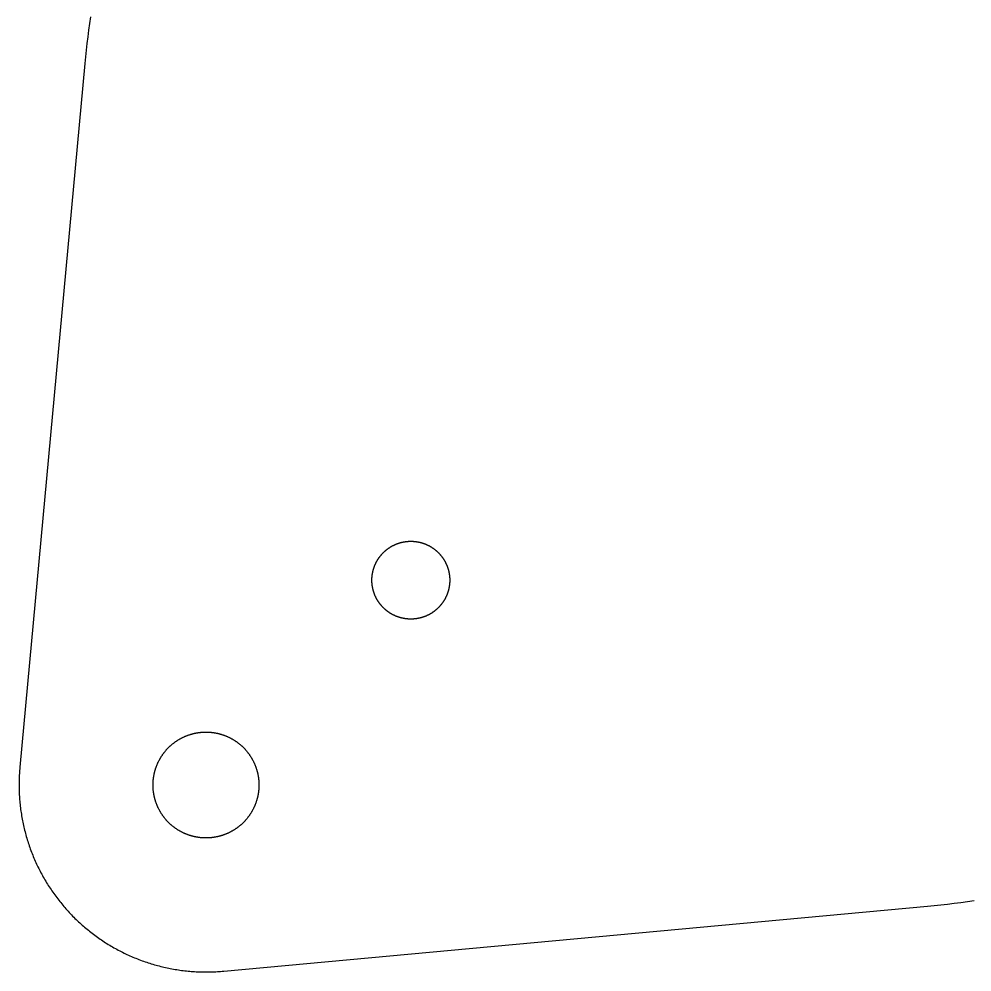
# Model space of a CAD drawing. Extents: x -67 to 86, y -67 to 86.
# Drawn here: x -67 to 9.5, y -67 to 9.5 of the extents above; entities that cross this region are included whole.
import ezdxf

# ---------------------------------------------------------------- set-up
doc = ezdxf.new("R2010")
doc.units = 0
doc.layers.get('0').update_dxf_attribs({"linetype": 'CONTINUOUS'})

msp = doc.modelspace()

# ---------------------------------------------------------------- linework, layer by layer
msp.add_lwpolyline([(-61.2367, 9.6989), (-61.319, 9.1642), (-61.3966, 8.6287), (-61.4696, 8.0926), (-61.5379, 7.5559), (-61.6015, 7.0186), (-61.6604, 6.4808), (-61.7146, 5.9424), (-66.9127, -50.5381), (-66.9247, -50.6685), (-66.9356, -50.799), (-66.9453, -50.9295), (-66.9538, -51.0602), (-66.9613, -51.1909), (-66.9675, -51.3217), (-66.9727, -51.4526), (-66.9767, -51.5835), (-66.9795, -51.7144), (-66.9813, -51.8453), (-66.9818, -51.9763), (-66.9813, -52.1072), (-66.9795, -52.2382), (-66.9767, -52.3691), (-66.9727, -52.5), (-66.9675, -52.6308), (-66.9613, -52.7616), (-66.9538, -52.8923), (-66.9453, -53.023), (-66.9356, -53.1536), (-66.9247, -53.2841), (-66.9127, -53.4145), (-66.8996, -53.5448), (-66.8854, -53.675), (-66.87, -53.805), (-66.8535, -53.9349), (-66.8358, -54.0646), (-66.817, -54.1942), (-66.7971, -54.3237), (-66.776, -54.4529), (-66.7539, -54.582), (-66.7306, -54.7108), (-66.7061, -54.8395), (-66.6806, -54.9679), (-66.6539, -55.0961), (-66.6261, -55.2241), (-66.5972, -55.3518), (-66.5672, -55.4793), (-66.5361, -55.6064), (-66.5039, -55.7334), (-66.4705, -55.86), (-66.4361, -55.9863), (-66.4005, -56.1124), (-66.3639, -56.2381), (-66.3262, -56.3635), (-66.2873, -56.4885), (-66.2474, -56.6132), (-66.2064, -56.7376), (-66.1643, -56.8616), (-66.1211, -56.9852), (-66.0769, -57.1085), (-66.0316, -57.2313), (-65.9852, -57.3538), (-65.9377, -57.4758), (-65.8892, -57.5975), (-65.8396, -57.7187), (-65.789, -57.8394), (-65.7373, -57.9597), (-65.6845, -58.0796), (-65.6307, -58.199), (-65.5759, -58.3179), (-65.5201, -58.4363), (-65.4632, -58.5543), (-65.4053, -58.6717), (-65.3463, -58.7887), (-65.2864, -58.9051), (-65.2254, -59.021), (-65.1634, -59.1363), (-65.1004, -59.2511), (-65.0364, -59.3654), (-64.9715, -59.4791), (-64.9055, -59.5922), (-64.8385, -59.7047), (-64.7706, -59.8167), (-64.7017, -59.928), (-64.6318, -60.0388), (-64.561, -60.1489), (-64.4892, -60.2584), (-64.4164, -60.3673), (-64.3427, -60.4755), (-64.2681, -60.5831), (-64.1925, -60.69), (-64.116, -60.7963), (-64.0386, -60.9019), (-63.9602, -61.0068), (-63.881, -61.1111), (-63.8008, -61.2146), (-63.7197, -61.3175), (-63.6378, -61.4196), (-63.5549, -61.521), (-63.4712, -61.6217), (-63.3866, -61.7216), (-63.3011, -61.8208), (-63.2148, -61.9193), (-63.1276, -62.017), (-63.0395, -62.1139), (-62.9506, -62.21), (-62.8609, -62.3054), (-62.7704, -62.4), (-62.679, -62.4938), (-62.5868, -62.5868), (-62.4938, -62.679), (-62.4, -62.7704), (-62.3054, -62.8609), (-62.21, -62.9506), (-62.1139, -63.0395), (-62.017, -63.1276), (-61.9193, -63.2148), (-61.8208, -63.3011), (-61.7216, -63.3866), (-61.6217, -63.4712), (-61.521, -63.5549), (-61.4196, -63.6378), (-61.3175, -63.7197), (-61.2146, -63.8008), (-61.1111, -63.881), (-61.0068, -63.9602), (-60.9019, -64.0386), (-60.7963, -64.116), (-60.69, -64.1925), (-60.5831, -64.2681), (-60.4755, -64.3427), (-60.3673, -64.4164), (-60.2584, -64.4892), (-60.1489, -64.561), (-60.0388, -64.6318), (-59.928, -64.7017), (-59.8167, -64.7706), (-59.7047, -64.8385), (-59.5922, -64.9055), (-59.4791, -64.9715), (-59.3654, -65.0364), (-59.2511, -65.1004), (-59.1363, -65.1634), (-59.021, -65.2254), (-58.9051, -65.2864), (-58.7887, -65.3463), (-58.6717, -65.4053), (-58.5543, -65.4632), (-58.4363, -65.5201), (-58.3179, -65.5759), (-58.199, -65.6307), (-58.0796, -65.6845), (-57.9597, -65.7373), (-57.8394, -65.789), (-57.7187, -65.8396), (-57.5975, -65.8892), (-57.4758, -65.9377), (-57.3538, -65.9852), (-57.2313, -66.0316), (-57.1085, -66.0769), (-56.9852, -66.1211), (-56.8616, -66.1643), (-56.7376, -66.2064), (-56.6132, -66.2474), (-56.4885, -66.2873), (-56.3635, -66.3262), (-56.2381, -66.3639), (-56.1124, -66.4005), (-55.9863, -66.4361), (-55.86, -66.4705), (-55.7334, -66.5039), (-55.6064, -66.5361), (-55.4793, -66.5672), (-55.3518, -66.5972), (-55.2241, -66.6261), (-55.0961, -66.6539), (-54.9679, -66.6806), (-54.8395, -66.7061), (-54.7108, -66.7306), (-54.582, -66.7539), (-54.4529, -66.776), (-54.3237, -66.7971), (-54.1942, -66.817), (-54.0646, -66.8358), (-53.9349, -66.8535), (-53.805, -66.87), (-53.675, -66.8854), (-53.5448, -66.8996), (-53.4145, -66.9127), (-53.2841, -66.9247), (-53.1536, -66.9356), (-53.023, -66.9453), (-52.8923, -66.9538), (-52.7616, -66.9613), (-52.6308, -66.9675), (-52.5, -66.9727), (-52.3691, -66.9767), (-52.2382, -66.9795), (-52.1072, -66.9813), (-51.9763, -66.9818), (-51.8453, -66.9813), (-51.7144, -66.9795), (-51.5835, -66.9767), (-51.4526, -66.9727), (-51.3217, -66.9675), (-51.1909, -66.9613), (-51.0602, -66.9538), (-50.9295, -66.9453), (-50.799, -66.9356), (-50.6685, -66.9247), (-50.5381, -66.9127), (5.9424, -61.7146), (6.4808, -61.6604), (7.0186, -61.6015), (7.5559, -61.5379), (8.0926, -61.4696), (8.6287, -61.3966), (9.1642, -61.319), (9.6989, -61.2367)])
for points in [[(-35.5594, -38.657), (-35.5867, -38.6566), (-35.6139, -38.656), (-35.6412, -38.6552), (-35.6684, -38.6541), (-35.6957, -38.6528), (-35.7229, -38.6513), (-35.7501, -38.6495), (-35.7773, -38.6475), (-35.8045, -38.6452), (-35.8316, -38.6427), (-35.8588, -38.64), (-35.8859, -38.637), (-35.913, -38.6338), (-35.94, -38.6304), (-35.967, -38.6267), (-35.994, -38.6228), (-36.021, -38.6186), (-36.0479, -38.6143), (-36.0748, -38.6096), (-36.1016, -38.6048), (-36.1284, -38.5997), (-36.1551, -38.5944), (-36.1818, -38.5888), (-36.2085, -38.583), (-36.2351, -38.577), (-36.2616, -38.5708), (-36.2881, -38.5643), (-36.3146, -38.5576), (-36.3409, -38.5506), (-36.3672, -38.5435), (-36.3935, -38.5361), (-36.4197, -38.5284), (-36.4458, -38.5206), (-36.4718, -38.5125), (-36.4978, -38.5042), (-36.5237, -38.4956), (-36.5495, -38.4869), (-36.5753, -38.4779), (-36.6009, -38.4687), (-36.6265, -38.4592), (-36.652, -38.4496), (-36.6774, -38.4397), (-36.7028, -38.4296), (-36.728, -38.4192), (-36.7532, -38.4087), (-36.7782, -38.3979), (-36.8032, -38.3869), (-36.828, -38.3757), (-36.8528, -38.3643), (-36.8775, -38.3527), (-36.902, -38.3408), (-36.9265, -38.3288), (-36.9508, -38.3165), (-36.9751, -38.304), (-36.9992, -38.2913), (-37.0232, -38.2784), (-37.0471, -38.2653), (-37.0709, -38.252), (-37.0946, -38.2384), (-37.1182, -38.2247), (-37.1416, -38.2108), (-37.1649, -38.1966), (-37.1881, -38.1823), (-37.2112, -38.1677), (-37.2341, -38.153), (-37.2569, -38.138), (-37.2796, -38.1229), (-37.3021, -38.1075), (-37.3245, -38.092), (-37.3468, -38.0762), (-37.3689, -38.0603), (-37.3909, -38.0442), (-37.4128, -38.0279), (-37.4345, -38.0113), (-37.4561, -37.9946), (-37.4775, -37.9778), (-37.4987, -37.9607), (-37.5199, -37.9434), (-37.5408, -37.926), (-37.5616, -37.9084), (-37.5823, -37.8906), (-37.6028, -37.8726), (-37.6231, -37.8544), (-37.6433, -37.8361), (-37.6634, -37.8176), (-37.6832, -37.7989), (-37.7029, -37.7801), (-37.7225, -37.761), (-37.7418, -37.7418), (-37.761, -37.7225), (-37.7801, -37.7029), (-37.7989, -37.6832), (-37.8176, -37.6634), (-37.8361, -37.6433), (-37.8544, -37.6231), (-37.8726, -37.6028), (-37.8906, -37.5823), (-37.9084, -37.5616), (-37.926, -37.5408), (-37.9434, -37.5199), (-37.9607, -37.4987), (-37.9778, -37.4775), (-37.9946, -37.4561), (-38.0113, -37.4345), (-38.0279, -37.4128), (-38.0442, -37.3909), (-38.0603, -37.3689), (-38.0762, -37.3468), (-38.092, -37.3245), (-38.1075, -37.3021), (-38.1229, -37.2796), (-38.138, -37.2569), (-38.153, -37.2341), (-38.1677, -37.2112), (-38.1823, -37.1881), (-38.1966, -37.1649), (-38.2108, -37.1416), (-38.2247, -37.1182), (-38.2384, -37.0946), (-38.252, -37.0709), (-38.2653, -37.0471), (-38.2784, -37.0232), (-38.2913, -36.9992), (-38.304, -36.9751), (-38.3165, -36.9508), (-38.3288, -36.9265), (-38.3408, -36.902), (-38.3527, -36.8775), (-38.3643, -36.8528), (-38.3757, -36.828), (-38.3869, -36.8032), (-38.3979, -36.7782), (-38.4087, -36.7532), (-38.4192, -36.728), (-38.4296, -36.7028), (-38.4397, -36.6774), (-38.4496, -36.652), (-38.4592, -36.6265), (-38.4687, -36.6009), (-38.4779, -36.5753), (-38.4869, -36.5495), (-38.4956, -36.5237), (-38.5042, -36.4978), (-38.5125, -36.4718), (-38.5206, -36.4458), (-38.5284, -36.4197), (-38.5361, -36.3935), (-38.5435, -36.3672), (-38.5506, -36.3409), (-38.5576, -36.3146), (-38.5643, -36.2881), (-38.5708, -36.2616), (-38.577, -36.2351), (-38.583, -36.2085), (-38.5888, -36.1818), (-38.5944, -36.1551), (-38.5997, -36.1284), (-38.6048, -36.1016), (-38.6096, -36.0748), (-38.6143, -36.0479), (-38.6186, -36.021), (-38.6228, -35.994), (-38.6267, -35.967), (-38.6304, -35.94), (-38.6338, -35.913), (-38.637, -35.8859), (-38.64, -35.8588), (-38.6427, -35.8316), (-38.6452, -35.8045), (-38.6475, -35.7773), (-38.6495, -35.7501), (-38.6513, -35.7229), (-38.6528, -35.6957), (-38.6541, -35.6684), (-38.6552, -35.6412), (-38.656, -35.6139), (-38.6566, -35.5867), (-38.657, -35.5594), (-38.6571, -35.5321), (-38.657, -35.5048), (-38.6566, -35.4776), (-38.656, -35.4503), (-38.6552, -35.4231), (-38.6541, -35.3958), (-38.6528, -35.3686), (-38.6513, -35.3413), (-38.6495, -35.3141), (-38.6475, -35.2869), (-38.6452, -35.2598), (-38.6427, -35.2326), (-38.64, -35.2055), (-38.637, -35.1784), (-38.6338, -35.1513), (-38.6304, -35.1242), (-38.6267, -35.0972), (-38.6228, -35.0702), (-38.6186, -35.0433), (-38.6143, -35.0163), (-38.6096, -34.9895), (-38.6048, -34.9626), (-38.5997, -34.9358), (-38.5944, -34.9091), (-38.5888, -34.8824), (-38.583, -34.8557), (-38.577, -34.8291), (-38.5708, -34.8026), (-38.5643, -34.7761), (-38.5576, -34.7497), (-38.5506, -34.7233), (-38.5435, -34.697), (-38.5361, -34.6707), (-38.5284, -34.6446), (-38.5206, -34.6185), (-38.5125, -34.5924), (-38.5042, -34.5664), (-38.4956, -34.5405), (-38.4869, -34.5147), (-38.4779, -34.489), (-38.4687, -34.4633), (-38.4592, -34.4377), (-38.4496, -34.4122), (-38.4397, -34.3868), (-38.4296, -34.3615), (-38.4192, -34.3362), (-38.4087, -34.3111), (-38.3979, -34.286), (-38.3869, -34.2611), (-38.3757, -34.2362), (-38.3643, -34.2114), (-38.3527, -34.1868), (-38.3408, -34.1622), (-38.3288, -34.1377), (-38.3165, -34.1134), (-38.304, -34.0892), (-38.2913, -34.065), (-38.2784, -34.041), (-38.2653, -34.0171), (-38.252, -33.9933), (-38.2384, -33.9696), (-38.2247, -33.9461), (-38.2108, -33.9226), (-38.1966, -33.8993), (-38.1823, -33.8761), (-38.1677, -33.8531), (-38.153, -33.8301), (-38.138, -33.8073), (-38.1229, -33.7846), (-38.1075, -33.7621), (-38.092, -33.7397), (-38.0762, -33.7174), (-38.0603, -33.6953), (-38.0442, -33.6733), (-38.0279, -33.6514), (-38.0113, -33.6297), (-37.9946, -33.6082), (-37.9778, -33.5868), (-37.9607, -33.5655), (-37.9434, -33.5444), (-37.926, -33.5234), (-37.9084, -33.5026), (-37.8906, -33.4819), (-37.8726, -33.4614), (-37.8544, -33.4411), (-37.8361, -33.4209), (-37.8176, -33.4009), (-37.7989, -33.381), (-37.7801, -33.3613), (-37.761, -33.3418), (-37.7418, -33.3224), (-37.7225, -33.3032), (-37.7029, -33.2842), (-37.6832, -33.2653), (-37.6634, -33.2466), (-37.6433, -33.2281), (-37.6231, -33.2098), (-37.6028, -33.1916), (-37.5823, -33.1736), (-37.5616, -33.1558), (-37.5408, -33.1382), (-37.5199, -33.1208), (-37.4987, -33.1035), (-37.4775, -33.0865), (-37.4561, -33.0696), (-37.4345, -33.0529), (-37.4128, -33.0364), (-37.3909, -33.0201), (-37.3689, -33.0039), (-37.3468, -32.988), (-37.3245, -32.9723), (-37.3021, -32.9567), (-37.2796, -32.9414), (-37.2569, -32.9262), (-37.2341, -32.9113), (-37.2112, -32.8965), (-37.1881, -32.882), (-37.1649, -32.8676), (-37.1416, -32.8535), (-37.1182, -32.8395), (-37.0946, -32.8258), (-37.0709, -32.8123), (-37.0471, -32.7989), (-37.0232, -32.7858), (-36.9992, -32.7729), (-36.9751, -32.7602), (-36.9508, -32.7477), (-36.9265, -32.7354), (-36.902, -32.7234), (-36.8775, -32.7115), (-36.8528, -32.6999), (-36.828, -32.6885), (-36.8032, -32.6773), (-36.7782, -32.6663), (-36.7532, -32.6555), (-36.728, -32.645), (-36.7028, -32.6347), (-36.6774, -32.6246), (-36.652, -32.6147), (-36.6265, -32.605), (-36.6009, -32.5956), (-36.5753, -32.5864), (-36.5495, -32.5774), (-36.5237, -32.5686), (-36.4978, -32.5601), (-36.4718, -32.5518), (-36.4458, -32.5437), (-36.4197, -32.5358), (-36.3935, -32.5282), (-36.3672, -32.5208), (-36.3409, -32.5136), (-36.3146, -32.5067), (-36.2881, -32.4999), (-36.2616, -32.4935), (-36.2351, -32.4872), (-36.2085, -32.4812), (-36.1818, -32.4754), (-36.1551, -32.4699), (-36.1284, -32.4645), (-36.1016, -32.4594), (-36.0748, -32.4546), (-36.0479, -32.45), (-36.021, -32.4456), (-35.994, -32.4414), (-35.967, -32.4375), (-35.94, -32.4339), (-35.913, -32.4304), (-35.8859, -32.4272), (-35.8588, -32.4242), (-35.8316, -32.4215), (-35.8045, -32.419), (-35.7773, -32.4167), (-35.7501, -32.4147), (-35.7229, -32.4129), (-35.6957, -32.4114), (-35.6684, -32.4101), (-35.6412, -32.409), (-35.6139, -32.4082), (-35.5867, -32.4076), (-35.5594, -32.4072), (-35.5321, -32.4071), (-35.5048, -32.4072), (-35.4776, -32.4076), (-35.4503, -32.4082), (-35.4231, -32.409), (-35.3958, -32.4101), (-35.3686, -32.4114), (-35.3413, -32.4129), (-35.3141, -32.4147), (-35.2869, -32.4167), (-35.2598, -32.419), (-35.2326, -32.4215), (-35.2055, -32.4242), (-35.1784, -32.4272), (-35.1513, -32.4304), (-35.1242, -32.4339), (-35.0972, -32.4375), (-35.0702, -32.4414), (-35.0433, -32.4456), (-35.0163, -32.45), (-34.9895, -32.4546), (-34.9626, -32.4594), (-34.9358, -32.4645), (-34.9091, -32.4699), (-34.8824, -32.4754), (-34.8557, -32.4812), (-34.8291, -32.4872), (-34.8026, -32.4935), (-34.7761, -32.4999), (-34.7497, -32.5067), (-34.7233, -32.5136), (-34.697, -32.5208), (-34.6707, -32.5282), (-34.6446, -32.5358), (-34.6185, -32.5437), (-34.5924, -32.5518), (-34.5664, -32.5601), (-34.5405, -32.5686), (-34.5147, -32.5774), (-34.489, -32.5864), (-34.4633, -32.5956), (-34.4377, -32.605), (-34.4122, -32.6147), (-34.3868, -32.6246), (-34.3615, -32.6347), (-34.3362, -32.645), (-34.3111, -32.6555), (-34.286, -32.6663), (-34.2611, -32.6773), (-34.2362, -32.6885), (-34.2114, -32.6999), (-34.1868, -32.7115), (-34.1622, -32.7234), (-34.1377, -32.7354), (-34.1134, -32.7477), (-34.0892, -32.7602), (-34.065, -32.7729), (-34.041, -32.7858), (-34.0171, -32.7989), (-33.9933, -32.8123), (-33.9696, -32.8258), (-33.9461, -32.8395), (-33.9226, -32.8535), (-33.8993, -32.8676), (-33.8761, -32.882), (-33.8531, -32.8965), (-33.8301, -32.9113), (-33.8073, -32.9262), (-33.7846, -32.9414), (-33.7621, -32.9567), (-33.7397, -32.9723), (-33.7174, -32.988), (-33.6953, -33.0039), (-33.6733, -33.0201), (-33.6514, -33.0364), (-33.6297, -33.0529), (-33.6082, -33.0696), (-33.5868, -33.0865), (-33.5655, -33.1035), (-33.5444, -33.1208), (-33.5234, -33.1382), (-33.5026, -33.1558), (-33.4819, -33.1736), (-33.4614, -33.1916), (-33.4411, -33.2098), (-33.4209, -33.2281), (-33.4009, -33.2466), (-33.381, -33.2653), (-33.3613, -33.2842), (-33.3418, -33.3032), (-33.3224, -33.3224), (-33.3032, -33.3418), (-33.2842, -33.3613), (-33.2653, -33.381), (-33.2466, -33.4009), (-33.2281, -33.4209), (-33.2098, -33.4411), (-33.1916, -33.4614), (-33.1736, -33.4819), (-33.1558, -33.5026), (-33.1382, -33.5234), (-33.1208, -33.5444), (-33.1035, -33.5655), (-33.0865, -33.5868), (-33.0696, -33.6082), (-33.0529, -33.6297), (-33.0364, -33.6514), (-33.0201, -33.6733), (-33.0039, -33.6953), (-32.988, -33.7174), (-32.9723, -33.7397), (-32.9567, -33.7621), (-32.9414, -33.7846), (-32.9262, -33.8073), (-32.9113, -33.8301), (-32.8965, -33.8531), (-32.882, -33.8761), (-32.8676, -33.8993), (-32.8535, -33.9226), (-32.8395, -33.9461), (-32.8258, -33.9696), (-32.8123, -33.9933), (-32.7989, -34.0171), (-32.7858, -34.041), (-32.7729, -34.065), (-32.7602, -34.0892), (-32.7477, -34.1134), (-32.7354, -34.1377), (-32.7234, -34.1622), (-32.7115, -34.1868), (-32.6999, -34.2114), (-32.6885, -34.2362), (-32.6773, -34.2611), (-32.6663, -34.286), (-32.6555, -34.3111), (-32.645, -34.3362), (-32.6347, -34.3615), (-32.6246, -34.3868), (-32.6147, -34.4122), (-32.605, -34.4377), (-32.5956, -34.4633), (-32.5864, -34.489), (-32.5774, -34.5147), (-32.5686, -34.5405), (-32.5601, -34.5664), (-32.5518, -34.5924), (-32.5437, -34.6185), (-32.5358, -34.6446), (-32.5282, -34.6707), (-32.5208, -34.697), (-32.5136, -34.7233), (-32.5067, -34.7497), (-32.4999, -34.7761), (-32.4935, -34.8026), (-32.4872, -34.8291), (-32.4812, -34.8557), (-32.4754, -34.8824), (-32.4699, -34.9091), (-32.4645, -34.9358), (-32.4594, -34.9626), (-32.4546, -34.9895), (-32.45, -35.0163), (-32.4456, -35.0433), (-32.4414, -35.0702), (-32.4375, -35.0972), (-32.4339, -35.1242), (-32.4304, -35.1513), (-32.4272, -35.1784), (-32.4242, -35.2055), (-32.4215, -35.2326), (-32.419, -35.2598), (-32.4167, -35.2869), (-32.4147, -35.3141), (-32.4129, -35.3413), (-32.4114, -35.3686), (-32.4101, -35.3958), (-32.409, -35.4231), (-32.4082, -35.4503), (-32.4076, -35.4776), (-32.4072, -35.5048), (-32.4071, -35.5321), (-32.4072, -35.5594), (-32.4076, -35.5867), (-32.4082, -35.6139), (-32.409, -35.6412), (-32.4101, -35.6684), (-32.4114, -35.6957), (-32.4129, -35.7229), (-32.4147, -35.7501), (-32.4167, -35.7773), (-32.419, -35.8045), (-32.4215, -35.8316), (-32.4242, -35.8588), (-32.4272, -35.8859), (-32.4304, -35.913), (-32.4339, -35.94), (-32.4375, -35.967), (-32.4414, -35.994), (-32.4456, -36.021), (-32.45, -36.0479), (-32.4546, -36.0748), (-32.4594, -36.1016), (-32.4645, -36.1284), (-32.4699, -36.1551), (-32.4754, -36.1818), (-32.4812, -36.2085), (-32.4872, -36.2351), (-32.4935, -36.2616), (-32.4999, -36.2881), (-32.5067, -36.3146), (-32.5136, -36.3409), (-32.5208, -36.3672), (-32.5282, -36.3935), (-32.5358, -36.4197), (-32.5437, -36.4458), (-32.5518, -36.4718), (-32.5601, -36.4978), (-32.5686, -36.5237), (-32.5774, -36.5495), (-32.5864, -36.5753), (-32.5956, -36.6009), (-32.605, -36.6265), (-32.6147, -36.652), (-32.6246, -36.6774), (-32.6347, -36.7028), (-32.645, -36.728), (-32.6555, -36.7532), (-32.6663, -36.7782), (-32.6773, -36.8032), (-32.6885, -36.828), (-32.6999, -36.8528), (-32.7115, -36.8775), (-32.7234, -36.902), (-32.7354, -36.9265), (-32.7477, -36.9508), (-32.7602, -36.9751), (-32.7729, -36.9992), (-32.7858, -37.0232), (-32.7989, -37.0471), (-32.8123, -37.0709), (-32.8258, -37.0946), (-32.8395, -37.1182), (-32.8535, -37.1416), (-32.8676, -37.1649), (-32.882, -37.1881), (-32.8965, -37.2112), (-32.9113, -37.2341), (-32.9262, -37.2569), (-32.9414, -37.2796), (-32.9567, -37.3021), (-32.9723, -37.3245), (-32.988, -37.3468), (-33.0039, -37.3689), (-33.0201, -37.3909), (-33.0364, -37.4128), (-33.0529, -37.4345), (-33.0696, -37.4561), (-33.0865, -37.4775), (-33.1035, -37.4987), (-33.1208, -37.5199), (-33.1382, -37.5408), (-33.1558, -37.5616), (-33.1736, -37.5823), (-33.1916, -37.6028), (-33.2098, -37.6231), (-33.2281, -37.6433), (-33.2466, -37.6634), (-33.2653, -37.6832), (-33.2842, -37.7029), (-33.3032, -37.7225), (-33.3224, -37.7418), (-33.3418, -37.761), (-33.3613, -37.7801), (-33.381, -37.7989), (-33.4009, -37.8176), (-33.4209, -37.8361), (-33.4411, -37.8544), (-33.4614, -37.8726), (-33.4819, -37.8906), (-33.5026, -37.9084), (-33.5234, -37.926), (-33.5444, -37.9434), (-33.5655, -37.9607), (-33.5868, -37.9778), (-33.6082, -37.9946), (-33.6297, -38.0113), (-33.6514, -38.0279), (-33.6733, -38.0442), (-33.6953, -38.0603), (-33.7174, -38.0762), (-33.7397, -38.092), (-33.7621, -38.1075), (-33.7846, -38.1229), (-33.8073, -38.138), (-33.8301, -38.153), (-33.8531, -38.1677), (-33.8761, -38.1823), (-33.8993, -38.1966), (-33.9226, -38.2108), (-33.9461, -38.2247), (-33.9696, -38.2384), (-33.9933, -38.252), (-34.0171, -38.2653), (-34.041, -38.2784), (-34.065, -38.2913), (-34.0892, -38.304), (-34.1134, -38.3165), (-34.1377, -38.3288), (-34.1622, -38.3408), (-34.1868, -38.3527), (-34.2114, -38.3643), (-34.2362, -38.3757), (-34.2611, -38.3869), (-34.286, -38.3979), (-34.3111, -38.4087), (-34.3362, -38.4192), (-34.3615, -38.4296), (-34.3868, -38.4397), (-34.4122, -38.4496), (-34.4377, -38.4592), (-34.4633, -38.4687), (-34.489, -38.4779), (-34.5147, -38.4869), (-34.5405, -38.4956), (-34.5664, -38.5042), (-34.5924, -38.5125), (-34.6185, -38.5206), (-34.6446, -38.5284), (-34.6707, -38.5361), (-34.697, -38.5435), (-34.7233, -38.5506), (-34.7497, -38.5576), (-34.7761, -38.5643), (-34.8026, -38.5708), (-34.8291, -38.577), (-34.8557, -38.583), (-34.8824, -38.5888), (-34.9091, -38.5944), (-34.9358, -38.5997), (-34.9626, -38.6048), (-34.9895, -38.6096), (-35.0163, -38.6143), (-35.0433, -38.6186), (-35.0702, -38.6228), (-35.0972, -38.6267), (-35.1242, -38.6304), (-35.1513, -38.6338), (-35.1784, -38.637), (-35.2055, -38.64), (-35.2326, -38.6427), (-35.2598, -38.6452), (-35.2869, -38.6475), (-35.3141, -38.6495), (-35.3413, -38.6513), (-35.3686, -38.6528), (-35.3958, -38.6541), (-35.4231, -38.6552), (-35.4503, -38.656), (-35.4776, -38.6566), (-35.5048, -38.657), (-35.5321, -38.6571)], [(-52.0134, -56.2261), (-52.0504, -56.2256), (-52.0875, -56.2248), (-52.1246, -56.2237), (-52.1617, -56.2222), (-52.1987, -56.2205), (-52.2357, -56.2183), (-52.2727, -56.2159), (-52.3097, -56.2132), (-52.3467, -56.2101), (-52.3836, -56.2067), (-52.4205, -56.203), (-52.4574, -56.199), (-52.4942, -56.1946), (-52.531, -56.1899), (-52.5678, -56.1849), (-52.6045, -56.1796), (-52.6411, -56.174), (-52.6777, -56.168), (-52.7143, -56.1617), (-52.7508, -56.1551), (-52.7872, -56.1482), (-52.8236, -56.141), (-52.8599, -56.1334), (-52.8961, -56.1255), (-52.9323, -56.1173), (-52.9684, -56.1088), (-53.0044, -56.1), (-53.0404, -56.0909), (-53.0763, -56.0815), (-53.112, -56.0717), (-53.1477, -56.0616), (-53.1833, -56.0513), (-53.2189, -56.0406), (-53.2543, -56.0296), (-53.2896, -56.0183), (-53.3248, -56.0067), (-53.3599, -55.9947), (-53.395, -55.9825), (-53.4299, -55.97), (-53.4647, -55.9571), (-53.4993, -55.944), (-53.5339, -55.9306), (-53.5684, -55.9168), (-53.6027, -55.9028), (-53.6369, -55.8884), (-53.671, -55.8738), (-53.7049, -55.8588), (-53.7387, -55.8436), (-53.7724, -55.8281), (-53.8059, -55.8123), (-53.8394, -55.7962), (-53.8726, -55.7797), (-53.9057, -55.7631), (-53.9387, -55.7461), (-53.9715, -55.7288), (-54.0042, -55.7112), (-54.0367, -55.6934), (-54.0691, -55.6753), (-54.1013, -55.6569), (-54.1333, -55.6382), (-54.1652, -55.6192), (-54.1969, -55.6), (-54.2284, -55.5805), (-54.2598, -55.5607), (-54.291, -55.5406), (-54.322, -55.5203), (-54.3528, -55.4997), (-54.3835, -55.4788), (-54.414, -55.4577), (-54.4443, -55.4363), (-54.4744, -55.4146), (-54.5043, -55.3927), (-54.534, -55.3705), (-54.5635, -55.348), (-54.5928, -55.3253), (-54.622, -55.3024), (-54.6509, -55.2791), (-54.6796, -55.2557), (-54.7081, -55.232), (-54.7364, -55.208), (-54.7645, -55.1838), (-54.7924, -55.1593), (-54.8201, -55.1346), (-54.8475, -55.1097), (-54.8748, -55.0845), (-54.9018, -55.0591), (-54.9286, -55.0335), (-54.9551, -55.0076), (-54.9815, -54.9815), (-55.0076, -54.9551), (-55.0335, -54.9286), (-55.0591, -54.9018), (-55.0845, -54.8748), (-55.1097, -54.8475), (-55.1346, -54.8201), (-55.1593, -54.7924), (-55.1838, -54.7645), (-55.208, -54.7364), (-55.232, -54.7081), (-55.2557, -54.6796), (-55.2791, -54.6509), (-55.3024, -54.622), (-55.3253, -54.5928), (-55.348, -54.5635), (-55.3705, -54.534), (-55.3927, -54.5043), (-55.4146, -54.4744), (-55.4363, -54.4443), (-55.4577, -54.414), (-55.4788, -54.3835), (-55.4997, -54.3528), (-55.5203, -54.322), (-55.5406, -54.291), (-55.5607, -54.2598), (-55.5805, -54.2284), (-55.6, -54.1969), (-55.6192, -54.1652), (-55.6382, -54.1333), (-55.6569, -54.1013), (-55.6753, -54.0691), (-55.6934, -54.0367), (-55.7112, -54.0042), (-55.7288, -53.9715), (-55.7461, -53.9387), (-55.7631, -53.9057), (-55.7797, -53.8726), (-55.7962, -53.8394), (-55.8123, -53.8059), (-55.8281, -53.7724), (-55.8436, -53.7387), (-55.8588, -53.7049), (-55.8738, -53.671), (-55.8884, -53.6369), (-55.9028, -53.6027), (-55.9168, -53.5684), (-55.9306, -53.5339), (-55.944, -53.4993), (-55.9571, -53.4647), (-55.97, -53.4299), (-55.9825, -53.395), (-55.9947, -53.3599), (-56.0067, -53.3248), (-56.0183, -53.2896), (-56.0296, -53.2543), (-56.0406, -53.2189), (-56.0513, -53.1833), (-56.0616, -53.1477), (-56.0717, -53.112), (-56.0815, -53.0763), (-56.0909, -53.0404), (-56.1, -53.0044), (-56.1088, -52.9684), (-56.1173, -52.9323), (-56.1255, -52.8961), (-56.1334, -52.8599), (-56.141, -52.8236), (-56.1482, -52.7872), (-56.1551, -52.7508), (-56.1617, -52.7143), (-56.168, -52.6777), (-56.174, -52.6411), (-56.1796, -52.6045), (-56.1849, -52.5678), (-56.1899, -52.531), (-56.1946, -52.4942), (-56.199, -52.4574), (-56.203, -52.4205), (-56.2067, -52.3836), (-56.2101, -52.3467), (-56.2132, -52.3097), (-56.2159, -52.2727), (-56.2183, -52.2357), (-56.2205, -52.1987), (-56.2222, -52.1617), (-56.2237, -52.1246), (-56.2248, -52.0875), (-56.2256, -52.0504), (-56.2261, -52.0134), (-56.2263, -51.9763), (-56.2261, -51.9392), (-56.2256, -51.9021), (-56.2248, -51.865), (-56.2237, -51.828), (-56.2222, -51.7909), (-56.2205, -51.7538), (-56.2183, -51.7168), (-56.2159, -51.6798), (-56.2132, -51.6428), (-56.2101, -51.6059), (-56.2067, -51.5689), (-56.203, -51.532), (-56.199, -51.4952), (-56.1946, -51.4583), (-56.1899, -51.4215), (-56.1849, -51.3848), (-56.1796, -51.3481), (-56.174, -51.3114), (-56.168, -51.2748), (-56.1617, -51.2383), (-56.1551, -51.2018), (-56.1482, -51.1653), (-56.141, -51.129), (-56.1334, -51.0927), (-56.1255, -51.0564), (-56.1173, -51.0202), (-56.1088, -50.9841), (-56.1, -50.9481), (-56.0909, -50.9122), (-56.0815, -50.8763), (-56.0717, -50.8405), (-56.0616, -50.8048), (-56.0513, -50.7692), (-56.0406, -50.7337), (-56.0296, -50.6983), (-56.0183, -50.663), (-56.0067, -50.6277), (-55.9947, -50.5926), (-55.9825, -50.5576), (-55.97, -50.5227), (-55.9571, -50.4879), (-55.944, -50.4532), (-55.9306, -50.4186), (-55.9168, -50.3842), (-55.9028, -50.3499), (-55.8884, -50.3157), (-55.8738, -50.2816), (-55.8588, -50.2476), (-55.8436, -50.2138), (-55.8281, -50.1801), (-55.8123, -50.1466), (-55.7962, -50.1132), (-55.7797, -50.0799), (-55.7631, -50.0468), (-55.7461, -50.0138), (-55.7288, -49.981), (-55.7112, -49.9484), (-55.6934, -49.9158), (-55.6753, -49.8835), (-55.6569, -49.8513), (-55.6382, -49.8192), (-55.6192, -49.7874), (-55.6, -49.7557), (-55.5805, -49.7241), (-55.5607, -49.6928), (-55.5406, -49.6616), (-55.5203, -49.6305), (-55.4997, -49.5997), (-55.4788, -49.569), (-55.4577, -49.5386), (-55.4363, -49.5083), (-55.4146, -49.4782), (-55.3927, -49.4483), (-55.3705, -49.4186), (-55.348, -49.389), (-55.3253, -49.3597), (-55.3024, -49.3306), (-55.2791, -49.3017), (-55.2557, -49.2729), (-55.232, -49.2444), (-55.208, -49.2161), (-55.1838, -49.188), (-55.1593, -49.1601), (-55.1346, -49.1325), (-55.1097, -49.105), (-55.0845, -49.0778), (-55.0591, -49.0508), (-55.0335, -49.024), (-55.0076, -48.9974), (-54.9815, -48.9711), (-54.9551, -48.945), (-54.9286, -48.9191), (-54.9018, -48.8934), (-54.8748, -48.868), (-54.8475, -48.8428), (-54.8201, -48.8179), (-54.7924, -48.7932), (-54.7645, -48.7688), (-54.7364, -48.7445), (-54.7081, -48.7206), (-54.6796, -48.6969), (-54.6509, -48.6734), (-54.622, -48.6502), (-54.5928, -48.6272), (-54.5635, -48.6045), (-54.534, -48.5821), (-54.5043, -48.5599), (-54.4744, -48.538), (-54.4443, -48.5163), (-54.414, -48.4949), (-54.3835, -48.4737), (-54.3528, -48.4529), (-54.322, -48.4323), (-54.291, -48.4119), (-54.2598, -48.3919), (-54.2284, -48.3721), (-54.1969, -48.3526), (-54.1652, -48.3333), (-54.1333, -48.3144), (-54.1013, -48.2957), (-54.0691, -48.2773), (-54.0367, -48.2591), (-54.0042, -48.2413), (-53.9715, -48.2237), (-53.9387, -48.2065), (-53.9057, -48.1895), (-53.8726, -48.1728), (-53.8394, -48.1564), (-53.8059, -48.1403), (-53.7724, -48.1245), (-53.7387, -48.1089), (-53.7049, -48.0937), (-53.671, -48.0788), (-53.6369, -48.0641), (-53.6027, -48.0498), (-53.5684, -48.0357), (-53.5339, -48.022), (-53.4993, -48.0086), (-53.4647, -47.9954), (-53.4299, -47.9826), (-53.395, -47.97), (-53.3599, -47.9578), (-53.3248, -47.9459), (-53.2896, -47.9343), (-53.2543, -47.923), (-53.2189, -47.912), (-53.1833, -47.9013), (-53.1477, -47.8909), (-53.112, -47.8808), (-53.0763, -47.8711), (-53.0404, -47.8616), (-53.0044, -47.8525), (-52.9684, -47.8437), (-52.9323, -47.8352), (-52.8961, -47.827), (-52.8599, -47.8191), (-52.8236, -47.8116), (-52.7872, -47.8044), (-52.7508, -47.7974), (-52.7143, -47.7908), (-52.6777, -47.7846), (-52.6411, -47.7786), (-52.6045, -47.773), (-52.5678, -47.7676), (-52.531, -47.7626), (-52.4942, -47.758), (-52.4574, -47.7536), (-52.4205, -47.7496), (-52.3836, -47.7458), (-52.3467, -47.7424), (-52.3097, -47.7394), (-52.2727, -47.7366), (-52.2357, -47.7342), (-52.1987, -47.7321), (-52.1617, -47.7303), (-52.1246, -47.7289), (-52.0875, -47.7277), (-52.0504, -47.7269), (-52.0134, -47.7264), (-51.9763, -47.7263), (-51.9392, -47.7264), (-51.9021, -47.7269), (-51.865, -47.7277), (-51.828, -47.7289), (-51.7909, -47.7303), (-51.7538, -47.7321), (-51.7168, -47.7342), (-51.6798, -47.7366), (-51.6428, -47.7394), (-51.6059, -47.7424), (-51.5689, -47.7458), (-51.532, -47.7496), (-51.4952, -47.7536), (-51.4583, -47.758), (-51.4215, -47.7626), (-51.3848, -47.7676), (-51.3481, -47.773), (-51.3114, -47.7786), (-51.2748, -47.7846), (-51.2383, -47.7908), (-51.2018, -47.7974), (-51.1653, -47.8044), (-51.129, -47.8116), (-51.0927, -47.8191), (-51.0564, -47.827), (-51.0202, -47.8352), (-50.9841, -47.8437), (-50.9481, -47.8525), (-50.9122, -47.8616), (-50.8763, -47.8711), (-50.8405, -47.8808), (-50.8048, -47.8909), (-50.7692, -47.9013), (-50.7337, -47.912), (-50.6983, -47.923), (-50.663, -47.9343), (-50.6277, -47.9459), (-50.5926, -47.9578), (-50.5576, -47.97), (-50.5227, -47.9826), (-50.4879, -47.9954), (-50.4532, -48.0086), (-50.4186, -48.022), (-50.3842, -48.0357), (-50.3499, -48.0498), (-50.3157, -48.0641), (-50.2816, -48.0788), (-50.2476, -48.0937), (-50.2138, -48.1089), (-50.1801, -48.1245), (-50.1466, -48.1403), (-50.1132, -48.1564), (-50.0799, -48.1728), (-50.0468, -48.1895), (-50.0138, -48.2065), (-49.981, -48.2237), (-49.9484, -48.2413), (-49.9158, -48.2591), (-49.8835, -48.2773), (-49.8513, -48.2957), (-49.8192, -48.3144), (-49.7874, -48.3333), (-49.7557, -48.3526), (-49.7241, -48.3721), (-49.6928, -48.3919), (-49.6616, -48.4119), (-49.6305, -48.4323), (-49.5997, -48.4529), (-49.569, -48.4737), (-49.5386, -48.4949), (-49.5083, -48.5163), (-49.4782, -48.538), (-49.4483, -48.5599), (-49.4186, -48.5821), (-49.389, -48.6045), (-49.3597, -48.6272), (-49.3306, -48.6502), (-49.3017, -48.6734), (-49.2729, -48.6969), (-49.2444, -48.7206), (-49.2161, -48.7445), (-49.188, -48.7688), (-49.1601, -48.7932), (-49.1325, -48.8179), (-49.105, -48.8428), (-49.0778, -48.868), (-49.0508, -48.8934), (-49.024, -48.9191), (-48.9974, -48.945), (-48.9711, -48.9711), (-48.945, -48.9974), (-48.9191, -49.024), (-48.8934, -49.0508), (-48.868, -49.0778), (-48.8428, -49.105), (-48.8179, -49.1325), (-48.7932, -49.1601), (-48.7688, -49.188), (-48.7445, -49.2161), (-48.7206, -49.2444), (-48.6969, -49.2729), (-48.6734, -49.3017), (-48.6502, -49.3306), (-48.6272, -49.3597), (-48.6045, -49.389), (-48.5821, -49.4186), (-48.5599, -49.4483), (-48.538, -49.4782), (-48.5163, -49.5083), (-48.4949, -49.5386), (-48.4737, -49.569), (-48.4529, -49.5997), (-48.4323, -49.6305), (-48.4119, -49.6616), (-48.3919, -49.6928), (-48.3721, -49.7241), (-48.3526, -49.7557), (-48.3333, -49.7874), (-48.3144, -49.8192), (-48.2957, -49.8513), (-48.2773, -49.8835), (-48.2591, -49.9158), (-48.2413, -49.9484), (-48.2237, -49.981), (-48.2065, -50.0138), (-48.1895, -50.0468), (-48.1728, -50.0799), (-48.1564, -50.1132), (-48.1403, -50.1466), (-48.1245, -50.1801), (-48.1089, -50.2138), (-48.0937, -50.2476), (-48.0788, -50.2816), (-48.0641, -50.3157), (-48.0498, -50.3499), (-48.0357, -50.3842), (-48.022, -50.4186), (-48.0086, -50.4532), (-47.9954, -50.4879), (-47.9826, -50.5227), (-47.97, -50.5576), (-47.9578, -50.5926), (-47.9459, -50.6277), (-47.9343, -50.663), (-47.923, -50.6983), (-47.912, -50.7337), (-47.9013, -50.7692), (-47.8909, -50.8048), (-47.8808, -50.8405), (-47.8711, -50.8763), (-47.8616, -50.9122), (-47.8525, -50.9481), (-47.8437, -50.9841), (-47.8352, -51.0202), (-47.827, -51.0564), (-47.8191, -51.0927), (-47.8116, -51.129), (-47.8044, -51.1653), (-47.7974, -51.2018), (-47.7908, -51.2383), (-47.7846, -51.2748), (-47.7786, -51.3114), (-47.773, -51.3481), (-47.7676, -51.3848), (-47.7626, -51.4215), (-47.758, -51.4583), (-47.7536, -51.4952), (-47.7496, -51.532), (-47.7458, -51.5689), (-47.7424, -51.6059), (-47.7394, -51.6428), (-47.7366, -51.6798), (-47.7342, -51.7168), (-47.7321, -51.7538), (-47.7303, -51.7909), (-47.7289, -51.828), (-47.7277, -51.865), (-47.7269, -51.9021), (-47.7264, -51.9392), (-47.7263, -51.9763), (-47.7264, -52.0134), (-47.7269, -52.0504), (-47.7277, -52.0875), (-47.7289, -52.1246), (-47.7303, -52.1617), (-47.7321, -52.1987), (-47.7342, -52.2357), (-47.7366, -52.2727), (-47.7394, -52.3097), (-47.7424, -52.3467), (-47.7458, -52.3836), (-47.7496, -52.4205), (-47.7536, -52.4574), (-47.758, -52.4942), (-47.7626, -52.531), (-47.7676, -52.5678), (-47.773, -52.6045), (-47.7786, -52.6411), (-47.7846, -52.6777), (-47.7908, -52.7143), (-47.7974, -52.7508), (-47.8044, -52.7872), (-47.8116, -52.8236), (-47.8191, -52.8599), (-47.827, -52.8961), (-47.8352, -52.9323), (-47.8437, -52.9684), (-47.8525, -53.0044), (-47.8616, -53.0404), (-47.8711, -53.0763), (-47.8808, -53.112), (-47.8909, -53.1477), (-47.9013, -53.1833), (-47.912, -53.2189), (-47.923, -53.2543), (-47.9343, -53.2896), (-47.9459, -53.3248), (-47.9578, -53.3599), (-47.97, -53.395), (-47.9826, -53.4299), (-47.9954, -53.4647), (-48.0086, -53.4993), (-48.022, -53.5339), (-48.0357, -53.5684), (-48.0498, -53.6027), (-48.0641, -53.6369), (-48.0788, -53.671), (-48.0937, -53.7049), (-48.1089, -53.7387), (-48.1245, -53.7724), (-48.1403, -53.8059), (-48.1564, -53.8394), (-48.1728, -53.8726), (-48.1895, -53.9057), (-48.2065, -53.9387), (-48.2237, -53.9715), (-48.2413, -54.0042), (-48.2591, -54.0367), (-48.2773, -54.0691), (-48.2957, -54.1013), (-48.3144, -54.1333), (-48.3333, -54.1652), (-48.3526, -54.1969), (-48.3721, -54.2284), (-48.3919, -54.2598), (-48.4119, -54.291), (-48.4323, -54.322), (-48.4529, -54.3528), (-48.4737, -54.3835), (-48.4949, -54.414), (-48.5163, -54.4443), (-48.538, -54.4744), (-48.5599, -54.5043), (-48.5821, -54.534), (-48.6045, -54.5635), (-48.6272, -54.5928), (-48.6502, -54.622), (-48.6734, -54.6509), (-48.6969, -54.6796), (-48.7206, -54.7081), (-48.7445, -54.7364), (-48.7688, -54.7645), (-48.7932, -54.7924), (-48.8179, -54.8201), (-48.8428, -54.8475), (-48.868, -54.8748), (-48.8934, -54.9018), (-48.9191, -54.9286), (-48.945, -54.9551), (-48.9711, -54.9815), (-48.9974, -55.0076), (-49.024, -55.0335), (-49.0508, -55.0591), (-49.0778, -55.0845), (-49.105, -55.1097), (-49.1325, -55.1346), (-49.1601, -55.1593), (-49.188, -55.1838), (-49.2161, -55.208), (-49.2444, -55.232), (-49.2729, -55.2557), (-49.3017, -55.2791), (-49.3306, -55.3024), (-49.3597, -55.3253), (-49.389, -55.348), (-49.4186, -55.3705), (-49.4483, -55.3927), (-49.4782, -55.4146), (-49.5083, -55.4363), (-49.5386, -55.4577), (-49.569, -55.4788), (-49.5997, -55.4997), (-49.6305, -55.5203), (-49.6616, -55.5406), (-49.6928, -55.5607), (-49.7241, -55.5805), (-49.7557, -55.6), (-49.7874, -55.6192), (-49.8192, -55.6382), (-49.8513, -55.6569), (-49.8835, -55.6753), (-49.9158, -55.6934), (-49.9484, -55.7112), (-49.981, -55.7288), (-50.0138, -55.7461), (-50.0468, -55.7631), (-50.0799, -55.7797), (-50.1132, -55.7962), (-50.1466, -55.8123), (-50.1801, -55.8281), (-50.2138, -55.8436), (-50.2476, -55.8588), (-50.2816, -55.8738), (-50.3157, -55.8884), (-50.3499, -55.9028), (-50.3842, -55.9168), (-50.4186, -55.9306), (-50.4532, -55.944), (-50.4879, -55.9571), (-50.5227, -55.97), (-50.5576, -55.9825), (-50.5926, -55.9947), (-50.6277, -56.0067), (-50.663, -56.0183), (-50.6983, -56.0296), (-50.7337, -56.0406), (-50.7692, -56.0513), (-50.8048, -56.0616), (-50.8405, -56.0717), (-50.8763, -56.0815), (-50.9122, -56.0909), (-50.9481, -56.1), (-50.9841, -56.1088), (-51.0202, -56.1173), (-51.0564, -56.1255), (-51.0927, -56.1334), (-51.129, -56.141), (-51.1653, -56.1482), (-51.2018, -56.1551), (-51.2383, -56.1617), (-51.2748, -56.168), (-51.3114, -56.174), (-51.3481, -56.1796), (-51.3848, -56.1849), (-51.4215, -56.1899), (-51.4583, -56.1946), (-51.4952, -56.199), (-51.532, -56.203), (-51.5689, -56.2067), (-51.6059, -56.2101), (-51.6428, -56.2132), (-51.6798, -56.2159), (-51.7168, -56.2183), (-51.7538, -56.2205), (-51.7909, -56.2222), (-51.828, -56.2237), (-51.865, -56.2248), (-51.9021, -56.2256), (-51.9392, -56.2261), (-51.9763, -56.2263)]]:
    msp.add_lwpolyline(points, close=True)

doc.saveas('drawing.dxf')
